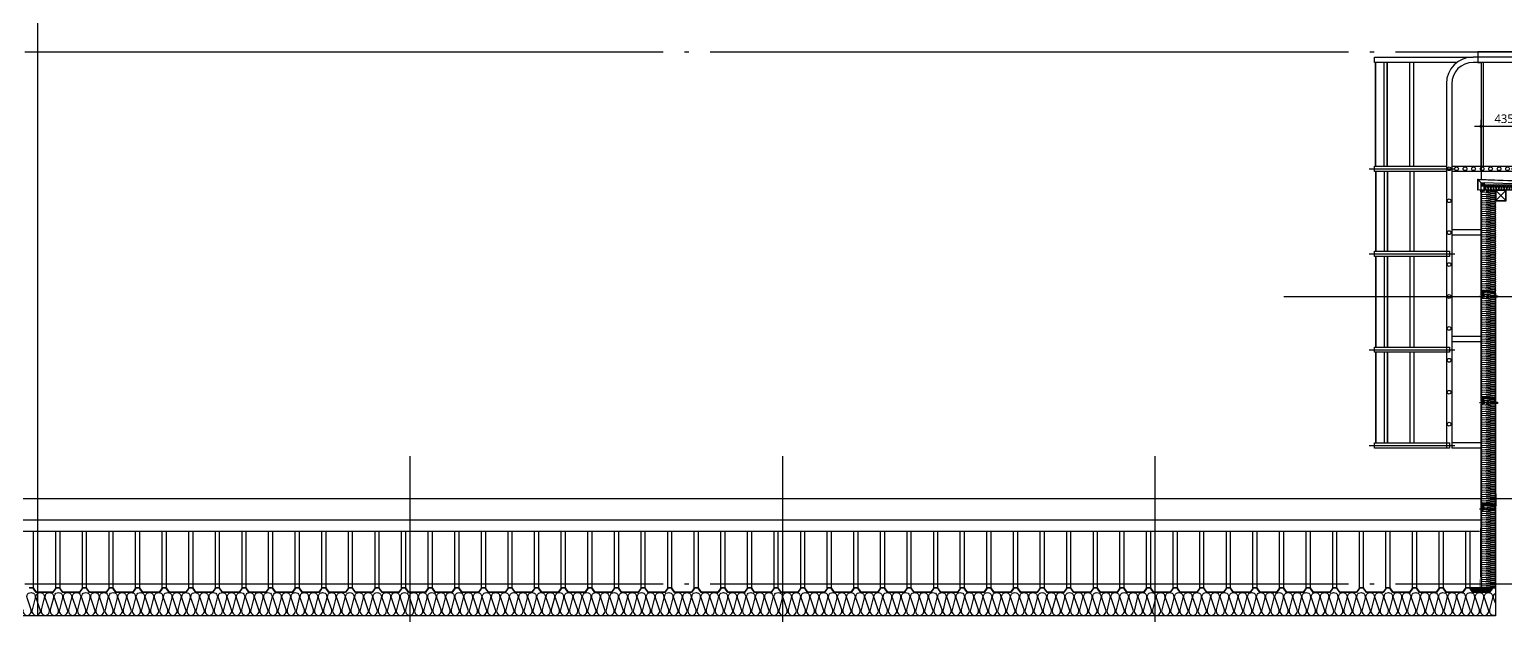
# Model space of a CAD drawing. Header units: millimetres. Extents: x 0 to 672800, y 0 to 118800.
# Drawn here: x 413575 to 427445, y 78996 to 84504 of the extents above; entities that cross this region are included whole.
import ezdxf
from ezdxf.xclip import XClip

# ---------------------------------------------------------------- set-up
doc = ezdxf.new("R2010")
doc.units = ezdxf.units.MM
doc.header["$LTSCALE"] = 200
doc.header["$XCLIPFRAME"] = 0
for name, pattern in [('CEN-GAUN', [32.2, 30, -1, 0.2, -1]), ('HIDDEN', [0.375, 0.25, -0.125]), ('XR-A-SECTION$0$CEN-OC', [10, 9.25, -0.25, 0.25, -0.25])]:
    doc.linetypes.add(name, pattern=pattern)
doc.layers.get('DEFPOINTS').update_dxf_attribs({"color": 137})
for name, color, linetype in [('01외벽패널', 3, 'Continuous'), ('01하지철물', 253, 'Continuous'), ('02-PIR', 7, 'Continuous'), ('161', 161, 'Continuous'), ('7', 7, 'Continuous'), ('8', 8, 'Continuous'), ('8ELE', 8, 'Continuous'), ('BOLT', 8, 'Continuous'), ('CEN', 1, 'CEN-GAUN'), ('CON', 2, 'Continuous'), ('CTR', 1, 'XR-A-SECTION$0$CEN-OC'), ('ELE-4', 4, 'Continuous'), ('ELE-6', 6, 'Continuous'), ('ELE-8', 8, 'Continuous'), ('HAT', 8, 'Continuous'), ('HAT-INS1', 252, 'Continuous'), ('Insul', 252, 'Continuous'), ('LADDER', 7, 'Continuous'), ('LADDER-6', 6, 'Continuous'), ('LADDER-8', 8, 'Continuous'), ('PANEL', 6, 'Continuous'), ('S-253', 252, 'Continuous'), ('SEC-PANEL', 6, 'Continuous'), ('STEEL-E', 6, 'Continuous'), ('STL', 4, 'Continuous'), ('SYP_INSUL', 252, 'Continuous'), ('WALL', 2, 'Continuous')]:
    doc.layers.add(name, color=color, linetype=linetype)
doc.layers.add('check', color=61, linetype='Continuous', plot=False)
doc.layers.add('Defpoint', color=125, linetype='Continuous', plot=False)
doc.styles.add('$0$스타일1', font='malgun.ttf')
doc.dimstyles.new('CJA', dxfattribs={"dimscale": 300, "dimtxt": 2.7, "dimasz": 1, "dimexe": 2, "dimexo": 3, "dimgap": 1, "dimtad": 1, "dimdec": 0, "dimzin": 1, "dimdsep": 46, "dimlunit": 6, "dimtxsty": '$0$스타일1', "dimblk": 'CJDOT', "dimcen": 0.09, "dimdle": 1, "dimclrd": 256, "dimclre": 256, "dimclrt": 3, "dimadec": 0, "dimazin": 0, "dimtfac": 1, "dimtdec": 0, "dimtix": 1, "dimtmove": 2, "dimatfit": 3, "dimldrblk": 'CJDOT', "dimfxl": 1, "dimtolj": 1, "dimtzin": 1, "dimarcsym": 0})

# ---------------------------------------------------------------- blocks, each defined once
blk = doc.blocks.new('하지철물')
at = {"layer": '01하지철물', "color": 1}
for p, q in [((47, 47), (-47, -47)), ((47, -47), (-47, 47))]:
    blk.add_line(p, q, dxfattribs=at)
at = {"layer": '01하지철물'}
for points in [[(-50, -50), (-50, 50), (50, 50), (50, -50)], [(-47, -47), (-47, 47), (47, 47), (47, -47)]]:
    blk.add_lwpolyline(points, close=True, dxfattribs=at)
blk = doc.blocks.new('SCW-1')
at = {"layer": 'BOLT', "color": 8, "linetype": 'HIDDEN', "ltscale": 0.5}
for p, q in [((150, 3), (150, 9)), ((154, 12), (151, 9)), ((151, 9), (151, 3)), ((151, 3), (154, 0)), ((153, 5), (153, 7)), ((153, 7), (155, 7)), ((155, 5), (153, 5)), ((155, 12), (154, 12)), ((154, 0), (155, 0)), ((155, 7), (155, 12)), ((155, 0), (155, 5))]:
    blk.add_line(p, q, dxfattribs=at)
for points in [[(0, 6), (9, 7), (11, 9), (12, 7), (10, 3)], [(10, 3), (5, 3), (0, 6), (5, 9), (11, 9)], [(150, 3), (10, 3)], [(11, 9), (150, 9)]]:
    blk.add_lwpolyline(points, dxfattribs=at)
for centre, start, end in [((151, 9), 199.4712, 340.5288), ((151, 3), 19.4712, 160.5288)]:
    blk.add_arc(centre, 0.6, start, end, dxfattribs=at)
blk = doc.blocks.new('PANEL-135')
at = {"layer": '161'}
for p, q in [((150, 0), (0, 0)), ((150, -1000), (0, -1000))]:
    blk.add_line(p, q, dxfattribs=at)
at = {"layer": 'BOLT', "color": 8, "linetype": 'HIDDEN', "ltscale": 0.5}
for p, q in [((38, 20), (41, 17)), ((38, 19), (41, 16)), ((38, 9), (41, 12)), ((38, 8), (41, 11)), ((38, 6), (41, 3)), ((38, 5), (41, 2)), ((41, 17), (41, 11)), ((41, 3), (41, -3)), ((38, -5), (41, -2)), ((38, -6), (38, -6)), ((39, -6), (41, -3))]:
    blk.add_line(p, q, dxfattribs=at)
at = {"layer": 'HAT-INS1'}
for points in [[(38, 21), (137, 30)], [(137, 30), (40, 39)]]:
    blk.add_lwpolyline(points, dxfattribs=at)
for points in [[(147, 26, -0.625476), (140, 10), (38, 19)], [(38, 1), (140, 10, -1), (140, -10), (38, -1)], [(26, -20), (140, -10, -1), (140, -30), (26, -20), (26, -20, 1), (26, -40, 1)], [(16, -12, 0.338737), (26, -20)], [(26, -40), (140, -30, -1), (140, -50), (26, -40), (26, -40, 1), (26, -60, 1)], [(26, -60), (140, -50, -1), (140, -70), (26, -60), (26, -60, 1), (26, -80, 1)], [(26, -80), (140, -70, -1), (140, -90), (26, -80), (26, -80, 1), (26, -100, 1)], [(26, -100), (140, -90, -1), (140, -110), (26, -100), (26, -100, 1), (26, -120, 1)], [(26, -120), (140, -110, -1), (140, -130), (26, -120), (26, -120, 1), (26, -140, 1)], [(26, -140), (140, -130, -1), (140, -150), (26, -140), (26, -140, 1), (26, -160, 1)], [(26, -160), (140, -150, -1), (140, -170), (26, -160), (26, -160, 1), (26, -180, 1)], [(26, -180), (140, -170, -1), (140, -190), (26, -180), (26, -180, 1), (26, -200, 1)], [(26, -200), (140, -190, -1), (140, -210), (26, -200), (26, -200, 1), (26, -220, 1)], [(26, -220), (140, -210, -1), (140, -230), (26, -220), (26, -220, 1), (26, -240, 1)], [(26, -240), (140, -230, -1), (140, -250), (26, -240), (26, -240, 1), (26, -260, 1)], [(26, -260), (140, -250, -1), (140, -270), (26, -260), (26, -260, 1), (26, -280, 1)], [(26, -280), (140, -270, -1), (140, -290), (26, -280), (26, -280, 1), (26, -300, 1)], [(26, -300), (140, -290, -1), (140, -310), (26, -300), (26, -300, 1), (26, -320, 1)], [(26, -320), (140, -310, -1), (140, -330), (26, -320), (26, -320, 1), (26, -340, 1)], [(26, -340), (140, -330, -1), (140, -350), (26, -340), (26, -340, 1), (26, -360, 1)], [(26, -360), (140, -350, -1), (140, -370), (26, -360), (26, -360, 1), (26, -380, 1)], [(26, -380), (140, -370, -1), (140, -390), (26, -380), (26, -380, 1), (26, -400, 1)], [(26, -400), (140, -390, -1), (140, -410), (26, -400), (26, -400, 1), (26, -420, 1)], [(26, -420), (140, -410, -1), (140, -430), (26, -420), (26, -420, 1), (26, -440, 1)], [(26, -440), (140, -430, -1), (140, -450), (26, -440), (26, -440, 1), (26, -460, 1)], [(26, -460), (140, -450, -1), (140, -470), (26, -460), (26, -460, 1), (26, -480, 1)], [(26, -480), (140, -470, -1), (140, -490), (26, -480), (26, -480, 1), (26, -500, 1)], [(26, -500), (140, -490, -1), (140, -510), (26, -500), (26, -500, 1), (26, -520, 1)], [(26, -520), (140, -510, -1), (140, -530), (26, -520), (26, -520, 1), (26, -540, 1)], [(26, -540), (140, -530, -1), (140, -550), (26, -540), (26, -540, 1), (26, -560, 1)], [(26, -560), (140, -550, -1), (140, -570), (26, -560), (26, -560, 1), (26, -580, 1)], [(26, -580), (140, -570, -1), (140, -590), (26, -580), (26, -580, 1), (26, -600, 1)], [(26, -600), (140, -590, -1), (140, -610), (26, -600), (26, -600, 1), (26, -620, 1)], [(26, -620), (140, -610, -1), (140, -630), (26, -620), (26, -620, 1), (26, -640, 1)], [(26, -640), (140, -630, -1), (140, -650), (26, -640), (26, -640, 1), (26, -660, 1)], [(26, -660), (140, -650, -1), (140, -670), (26, -660), (26, -660, 1), (26, -680, 1)], [(26, -680), (140, -670, -1), (140, -690), (26, -680), (26, -680, 1), (26, -700, 1)], [(26, -700), (140, -690, -1), (140, -710), (26, -700), (26, -700, 1), (26, -720, 1)], [(26, -720), (140, -710, -1), (140, -730), (26, -720), (26, -720, 1), (26, -740, 1)], [(26, -740), (140, -730, -1), (140, -750), (26, -740), (26, -740, 1), (26, -760, 1)], [(26, -760), (140, -750, -1), (140, -770), (26, -760), (26, -760, 1), (26, -780, 1)], [(26, -780), (140, -770, -1), (140, -790), (26, -780), (26, -780, 1), (26, -800, 1)], [(26, -800), (140, -790, -1), (140, -810), (26, -800), (26, -800, 1), (26, -820, 1)], [(26, -820), (140, -810, -1), (140, -830), (26, -820), (26, -820, 1), (26, -840, 1)], [(26, -840), (140, -830, -1), (140, -850), (26, -840), (26, -840, 1), (26, -860, 1)], [(26, -860), (140, -850, -1), (140, -870), (26, -860), (26, -860, 1), (26, -880, 1)], [(26, -880), (140, -870, -1), (140, -890), (26, -880), (26, -880, 1), (26, -900, 1)], [(26, -900), (140, -890, -1), (140, -910), (26, -900), (26, -900, 1), (26, -920, 1)], [(26, -920), (140, -910, -1), (140, -930), (26, -920), (26, -920, 1), (26, -940, 1)], [(129, -949), (26, -940), (26, -940, 0.541794), (17, -954, 0.541794)], [(26, -940), (140, -930, -1), (140, -950), (139, -950)]]:
    blk.add_lwpolyline(points, format="xyb", dxfattribs=at)
at = {"layer": 'Insul', "color": 251}
for p, q in [((18, -965), (18, -974)), ((32, -965), (18, -965)), ((32, -965), (32, -974)), ((32, -974), (18, -974)), ((18, -975), (18, -983)), ((32, -975), (18, -975)), ((29, -986), (22, -986)), ((32, -975), (32, -983))]:
    blk.add_line(p, q, dxfattribs=at)
for points in [[(135, 39), (136, 39, 0.414214), (136, 39), (136, 39), (136, 40, 0.414214), (133, 43), (128, 43), (121, 43, -0.414214), (120, 44), (120, 44, -0.414214), (121, 45), (134, 45), (135, 44, 0.487928), (136, 44), (136, 44, 0.414214), (134, 46), (82, 46), (41, 46, 0.414214), (39, 44), (39, 44, 0.487928), (39, 44), (41, 45), (54, 45, -0.414214), (54, 44), (54, 44, -0.414214), (54, 43), (46, 43), (41, 43, 0.414214), (38, 40), (38, 39), (38, 39, 0.414214), (38, 39), (39, 39, 0.414214), (40, 39), (40, 39, -0.414214), (41, 41), (46, 41), (55, 41, 0.414214), (56, 43), (56, 44, -0.414214), (57, 45), (82, 45), (118, 45, -0.414214), (118, 44), (118, 43, 0.414214), (120, 41), (128, 41), (133, 41, -0.414214), (135, 39), (135, 39, 0.414214)], [(135, 39), (136, 39, 0.414214), (136, 39), (136, 39), (136, 40, 0.414214), (133, 43), (128, 43), (121, 43, -0.414214), (120, 44), (120, 44, -0.414214), (121, 45), (134, 45), (135, 44, 0.487928), (136, 44), (136, 44, 0.414214), (134, 46), (82, 46), (41, 46, 0.414214), (39, 44), (39, 44, 0.487928), (39, 44), (41, 45), (54, 45, -0.414214), (54, 44), (54, 44, -0.414214), (54, 43), (46, 43), (41, 43, 0.414214), (38, 40), (38, 39), (38, 39, 0.414214), (38, 39), (39, 39, 0.414214), (40, 39), (40, 39, -0.414214), (41, 41), (46, 41), (55, 41, 0.414214), (56, 43), (56, 44, -0.414214), (57, 45), (82, 45), (118, 45, -0.414214), (118, 44), (118, 43, 0.414214), (120, 41), (128, 41), (133, 41, -0.414214), (135, 39), (135, 39, 0.414214)], [(149, -969, -0.414214), (146, -971), (143, -971, -0.414214), (140, -969), (140, -954, 0.414214), (139, -953), (137, -953), (137, -952), (39, -952), (39, -953), (35, -953, 0.414214), (34, -954), (34, -983, -0.414191), (29, -988), (22, -988, -0.414236), (17, -983), (17, -950), (37, -950), (37, -949), (139, -949), (139, -950), (149, -950)], [(149, -969, -0.414214), (146, -971), (143, -971, -0.414214), (140, -969), (140, -954, 0.414214), (139, -953), (137, -953), (137, -952), (39, -952), (39, -953), (35, -953, 0.414214), (34, -954), (34, -983, -0.414191), (29, -988), (22, -988, -0.414236), (17, -983), (17, -950), (37, -950), (37, -949), (139, -949), (139, -950), (149, -950)], [(142, -951), (147, -951), (147, -969, -0.414214), (146, -970), (143, -970, -0.414214), (142, -969)]]:
    blk.add_lwpolyline(points, format="xyb", close=True, dxfattribs=at)
blk.add_lwpolyline([(32, -953), (32, -964), (18, -964), (18, -953)], close=True, dxfattribs=at)
for centre, start, end in [((22, -983), 180, 270.0043), ((29, -983), 270.0043, 0)]:
    blk.add_arc(centre, 3.35, start, end, dxfattribs=at)
at = {"layer": 'PANEL', "ltscale": 3}
for points in [[(44, 43), (44, 44), (39, 44, 0.414214), (37, 42), (37, -4, -0.39552), (33, -8), (20, -9, 0.39896), (15, -14), (15, -445), (15, -984, 0.414242), (20, -989), (32, -989, 0.414191), (35, -985), (35, -953), (42, -953), (42, -952), (34, -952), (34, -985, -0.414191), (32, -988), (20, -988, -0.414242), (16, -984), (16, -445), (16, -14, -0.399273), (20, -10), (33, -9, 0.39552), (38, -4), (38, 42, -0.414214), (39, 43), (44, 43)], [(130, 44), (130, 44), (130, 44), (136, 44, -0.414214), (137, 42), (137, 28, 0.414214), (139, 26), (148, 26, -0.414214), (150, 25), (150, -392), (150, -970, -0.414214), (148, -971), (141, -971, -0.414214), (140, -970), (140, -953), (137, -953), (137, -953), (139, -953), (139, -970, 0.414214), (141, -972), (148, -972, 0.414214), (150, -970), (150, -392), (150, 25, 0.414214), (148, 27), (139, 27, -0.414214), (138, 28), (138, 42, 0.414214), (136, 44), (130, 44)]]:
    blk.add_lwpolyline(points, format="xyb", dxfattribs=at)
at = {"layer": 'SYP_INSUL'}
for points in [[(38, 41), (39, 41)], [(38, 39), (38, 39)], [(56, 43), (70, 45)]]:
    blk.add_lwpolyline(points, dxfattribs=at)
at = {"layer": 'WALL', "color": 3}
blk.add_line((44, 43), (44, 43), dxfattribs=at)
at = {"xscale": -1}
blk.add_blockref('SCW-1', (176, -6), dxfattribs=at)
blk = doc.blocks.new('PANEL-ES')
at = {"layer": '8'}
for p, q in [((35789.6, 0), (35789.6, 529)), ((36000, 0), (36000, 529)), ((36039.6, 0), (36039.6, 529)), ((36250, 0), (36250, 529)), ((36289.6, 0), (36289.6, 529)), ((36500, 0), (36500, 529)), ((36539.6, 0), (36539.6, 529)), ((36750, 0), (36750, 529)), ((36789.6, 0), (36789.6, 529)), ((37000, 0), (37000, 529)), ((37039.6, 0), (37039.6, 529)), ((37250, 0), (37250, 529)), ((37289.6, 0), (37289.6, 529)), ((37500, 0), (37500, 529)), ((37539.6, 0), (37539.6, 529)), ((37750, 0), (37750, 529)), ((37789.6, 0), (37789.6, 529)), ((38000, 0), (38000, 529)), ((38039.6, 0), (38039.6, 529)), ((38250, 0), (38250, 529)), ((38289.6, 0), (38289.6, 529)), ((38500, 0), (38500, 529)), ((38539.6, 0), (38539.6, 529)), ((38750, 0), (38750, 529)), ((38789.6, 0), (38789.6, 529)), ((39000, 0), (39000, 529)), ((39039.6, 0), (39039.6, 529)), ((39250, 0), (39250, 529)), ((39289.6, 0), (39289.6, 529)), ((39500, 0), (39500, 529)), ((39539.6, 0), (39539.6, 529)), ((39750, 0), (39750, 529)), ((39789.6, 0), (39789.6, 529)), ((40000, 0), (40000, 529)), ((40039.6, 0), (40039.6, 529)), ((40250, 0), (40250, 529)), ((40289.6, 0), (40289.6, 529)), ((40500, 0), (40500, 529)), ((40539.6, 0), (40539.6, 529)), ((40750, 0), (40750, 529)), ((40789.6, 0), (40789.6, 529)), ((41000, 0), (41000, 529)), ((41039.6, 0), (41039.6, 529)), ((41250, 0), (41250, 529)), ((41289.6, 0), (41289.6, 529)), ((41500, 0), (41500, 529)), ((41539.6, 0), (41539.6, 529)), ((41750, 0), (41750, 529)), ((41789.6, 0), (41789.6, 529)), ((42000, 0), (42000, 529)), ((42039.6, 0), (42039.6, 529)), ((42250, 0), (42250, 529)), ((42289.6, 0), (42289.6, 529)), ((42500, 0), (42500, 529)), ((42539.6, 0), (42539.6, 529)), ((42750, 0), (42750, 529)), ((42789.6, 0), (42789.6, 529)), ((43000, 0), (43000, 529)), ((43039.6, 0), (43039.6, 529)), ((43250, 0), (43250, 529)), ((43289.6, 0), (43289.6, 529)), ((43500, 0), (43500, 529)), ((43539.6, 0), (43539.6, 529)), ((43750, 0), (43750, 529)), ((43789.6, 0), (43789.6, 529)), ((44000, 0), (44000, 529)), ((44039.6, 0), (44039.6, 529)), ((44250, 0), (44250, 529)), ((44289.6, 0), (44289.6, 529)), ((44500, 0), (44500, 529)), ((44539.6, 0), (44539.6, 529)), ((44750, 0), (44750, 529)), ((44789.6, 0), (44789.6, 529)), ((45000, 0), (45000, 529)), ((45039.6, 0), (45039.6, 529)), ((45250, 0), (45250, 529)), ((45289.6, 0), (45289.6, 529)), ((45500, 0), (45500, 529)), ((45539.6, 0), (45539.6, 529)), ((45750, 0), (45750, 529)), ((45789.6, 0), (45789.6, 529)), ((46000, 0), (46000, 529)), ((46039.6, 0), (46039.6, 529)), ((46250, 0), (46250, 529)), ((46289.6, 0), (46289.6, 529)), ((46500, 0), (46500, 529)), ((46539.6, 0), (46539.6, 529)), ((46750, 0), (46750, 529)), ((46789.6, 0), (46789.6, 529)), ((47000, 0), (47000, 529)), ((47039.6, 0), (47039.6, 529)), ((47250, 0), (47250, 529)), ((47289.6, 0), (47289.6, 529)), ((47500, 0), (47500, 529)), ((47539.6, 0), (47539.6, 529)), ((47750, 0), (47750, 529)), ((47789.6, 0), (47789.6, 529)), ((48000, 0), (48000, 529)), ((48039.6, 0), (48039.6, 529)), ((48250, 0), (48250, 529)), ((48289.6, 0), (48289.6, 529)), ((48500, 0), (48500, 529)), ((48539.6, 0), (48539.6, 529)), ((48750, 0), (48750, 529)), ((48789.6, 0), (48789.6, 529)), ((49000, 0), (49000, 529)), ((49039.6, 0), (49039.6, 529)), ((49250, 0), (49250, 529)), ((49289.6, 0), (49289.6, 529))]:
    blk.add_line(p, q, dxfattribs=at)
blk = doc.blocks.new('sefa ws')
at = {"layer": 'Insul'}
for points in [[(57377, 45001, 1.337394), (57453, 45001), (57414, 45114, -1.337394), (57490, 45114), (57462, 45001, 1.337394), (57538, 45001), (57500, 45114, -1.337394), (57576, 45114), (57548, 45001, 1.337394), (57624, 45001), (57586, 45114, -1.337394), (57662, 45114), (57633, 45001, 1.337394), (57709, 45001), (57671, 45114, -1.337394), (57747, 45114), (57719, 45001, 1.337394), (57795, 45001), (57757, 45114, -1.337394), (57833, 45114), (57805, 45001, 1.337394), (57881, 45001), (57842, 45114, -1.337394), (57918, 45114), (57890, 45001, 1.337394), (57966, 45001), (57928, 45114, -1.337394), (58004, 45114), (57976, 45001, 1.337394), (58052, 45001), (58014, 45114, -1.337394), (58090, 45114), (58061, 45001, 1.337394), (58137, 45001), (58099, 45114, -1.337394), (58175, 45114), (58147, 45001, 1.337394), (58223, 45001), (58185, 45114, -1.337394), (58261, 45114), (58233, 45001, 1.337394), (58309, 45001), (58270, 45114, -1.337394), (58346, 45114), (58318, 45001, 1.337394), (58394, 45001), (58356, 45114, -1.337394), (58432, 45114), (58404, 45001, 1.337394), (58480, 45001), (58442, 45114, -1.337394), (58518, 45114), (58489, 45001, 1.337394), (58565, 45001), (58527, 45114, -1.337394), (58603, 45114), (58575, 45001, 1.337394), (58651, 45001), (58613, 45114, -1.337394), (58689, 45114), (58661, 45001, 1.337394), (58737, 45001), (58698, 45114, -1.337394), (58774, 45114), (58746, 45001, 1.337394), (58822, 45001), (58784, 45114, -1.337394), (58860, 45114), (58832, 45001, 1.337394), (58908, 45001), (58870, 45114, -1.337394), (58946, 45114), (58917, 45001, 1.337394), (58993, 45001), (58955, 45114, -1.337394), (59031, 45114), (59003, 45001, 1.337394), (59079, 45001), (59041, 45114, -1.337394), (59117, 45114), (59089, 45001, 1.337394), (59165, 45001), (59126, 45114, -1.337394), (59202, 45114), (59174, 45001, 1.337394), (59250, 45001), (59212, 45114, -1.337394), (59288, 45114), (59260, 45001, 1.337394), (59336, 45001), (59298, 45114, -1.337394), (59374, 45114), (59345, 45001, 1.337394), (59421, 45001), (59383, 45114, -1.337394), (59459, 45114), (59431, 45001, 1.337394), (59507, 45001), (59469, 45114, -1.337394), (59545, 45114), (59517, 45001, 1.337394), (59593, 45001), (59554, 45114, -1.337394), (59630, 45114), (59602, 45001, 1.337394), (59678, 45001), (59640, 45114, -1.337394), (59716, 45114), (59688, 45001, 1.337394), (59764, 45001), (59726, 45114, -1.337394), (59802, 45114), (59773, 45001, 1.337394), (59849, 45001), (59811, 45114, -1.337394), (59887, 45114), (59859, 45001, 1.337394), (59935, 45001), (59897, 45114, -1.337394), (59973, 45114), (59945, 45001, 1.337394), (60021, 45001), (59982, 45114, -1.337394), (60058, 45114), (60030, 45001, 1.337394), (60106, 45001), (60068, 45114, -1.337394), (60144, 45114), (60116, 45001, 1.337394), (60192, 45001), (60154, 45114, -1.337394), (60230, 45114), (60201, 45001, 1.337394), (60277, 45001), (60239, 45114, -1.337394), (60315, 45114), (60287, 45001, 1.337394), (60363, 45001), (60325, 45114, -1.337394), (60401, 45114), (60373, 45001, 1.337394), (60449, 45001), (60410, 45114, -1.337394), (60486, 45114), (60458, 45001, 1.337394), (60534, 45001), (60496, 45114, -1.337394), (60572, 45114), (60544, 45001, 1.337394), (60620, 45001), (60582, 45114, -1.337394), (60658, 45114), (60629, 45001, 1.337394), (60705, 45001), (60667, 45114, -1.337394), (60743, 45114), (60715, 45001, 1.337394), (60791, 45001), (60753, 45114, -1.337394), (60829, 45114), (60801, 45001, 1.337394), (60877, 45001), (60838, 45114, -1.337394), (60914, 45114), (60886, 45001, 1.337394), (60962, 45001), (60924, 45114, -1.337394), (61000, 45114), (60972, 45001, 1.337394), (61048, 45001), (61010, 45114, -1.337394), (61086, 45114), (61057, 45001, 1.337394), (61133, 45001), (61095, 45114, -1.337394), (61171, 45114), (61143, 45001, 1.337394), (61219, 45001), (61181, 45114, -1.337394), (61257, 45114), (61229, 45001, 1.337394), (61305, 45001), (61266, 45114, -1.337394), (61342, 45114), (61314, 45001, 1.337394), (61390, 45001), (61352, 45114, -1.337394), (61428, 45114), (61400, 45001, 1.337394), (61476, 45001), (61438, 45114, -1.337394), (61514, 45114), (61485, 45001, 1.337394), (61561, 45001), (61523, 45114, -1.337394), (61599, 45114), (61571, 45001, 1.337394), (61647, 45001), (61609, 45114, -1.337394), (61685, 45114), (61657, 45001, 1.337394), (61733, 45001), (61694, 45114, -1.337394), (61770, 45114), (61742, 45001, 1.337394), (61818, 45001), (61780, 45114, -1.337394), (61856, 45114), (61828, 45001, 1.337394), (61904, 45001), (61866, 45114, -1.337394), (61942, 45114), (61913, 45001, 1.337394), (61989, 45001), (61951, 45114, -1.337394), (62027, 45114), (61999, 45001, 1.337394), (62075, 45001), (62037, 45114, -1.337394), (62113, 45114), (62085, 45001, 1.337394), (62161, 45001), (62122, 45114, -1.337394), (62198, 45114), (62170, 45001, 1.337394), (62246, 45001), (62208, 45114, -1.337394), (62284, 45114), (62256, 45001, 1.337394), (62332, 45001), (62294, 45114, -1.337394), (62370, 45114), (62341, 45001, 1.337394), (62417, 45001), (62379, 45114, -1.337394), (62455, 45114), (62427, 45001, 1.337394), (62503, 45001), (62465, 45114, -1.337394), (62541, 45114), (62513, 45001, 1.337394), (62589, 45001), (62550, 45114, -1.337394), (62626, 45114), (62598, 45001, 1.337394), (62674, 45001), (62636, 45114, -1.337394), (62712, 45114), (62684, 45001, 1.337394), (62760, 45001), (62722, 45114, -1.337394), (62798, 45114), (62769, 45001, 1.337394), (62845, 45001), (62807, 45114, -1.337394), (62883, 45114), (62855, 45001, 1.337394), (62931, 45001), (62893, 45114, -1.337394), (62969, 45114), (62941, 45001, 1.337394), (63017, 45001), (62978, 45114, -1.337394), (63054, 45114), (63026, 45001, 1.337394), (63102, 45001), (63064, 45114, -1.337394), (63140, 45114), (63112, 45001, 1.337394), (63188, 45001), (63150, 45114, -1.337394), (63226, 45114), (63197, 45001, 1.337394), (63273, 45001), (63235, 45114, -1.337394), (63311, 45114), (63283, 45001, 1.337394), (63359, 45001), (63321, 45114, -1.337394), (63397, 45114), (63369, 45001, 1.337394), (63445, 45001), (63406, 45114, -1.337394), (63482, 45114), (63454, 45001, 1.337394), (63530, 45001), (63492, 45114, -1.337394), (63568, 45114), (63540, 45001, 1.337394), (63616, 45001), (63578, 45114, -1.337394), (63654, 45114), (63625, 45001, 1.337394), (63701, 45001), (63663, 45114, -1.337394), (63739, 45114), (63711, 45001, 1.337394), (63787, 45001), (63749, 45114, -1.337394), (63825, 45114), (63797, 45001, 1.337394), (63873, 45001), (63834, 45114, -1.337394), (63910, 45114), (63882, 45001, 1.337394), (63958, 45001), (63920, 45114, -1.337394), (63996, 45114), (63968, 45001, 1.337394), (64044, 45001), (64006, 45114, -1.337394), (64082, 45114), (64053, 45001, 1.337394), (64129, 45001), (64091, 45114, -1.337394), (64167, 45114), (64139, 45001, 1.337394), (64215, 45001), (64177, 45114, -1.337394), (64253, 45114), (64225, 45001, 1.337394), (64301, 45001), (64262, 45114, -1.337394), (64338, 45114), (64310, 45001, 1.337394), (64386, 45001), (64348, 45114, -1.337394), (64424, 45114), (64396, 45001, 1.337394), (64472, 45001), (64434, 45114, -1.337394), (64510, 45114), (64481, 45001, 1.337394), (64557, 45001), (64519, 45114, -1.337394), (64595, 45114), (64567, 45001, 1.337394), (64643, 45001), (64605, 45114, -1.337394), (64681, 45114), (64653, 45001, 1.337394), (64729, 45001), (64690, 45114, -1.337394), (64766, 45114), (64738, 45001, 1.337394), (64814, 45001), (64776, 45114, -1.337394), (64852, 45114), (64824, 45001, 1.337394), (64900, 45001), (64862, 45114, -1.337394), (64938, 45114), (64909, 45001, 1.337394), (64985, 45001), (64947, 45114, -1.337394), (65023, 45114), (64995, 45001, 1.337394), (65071, 45001), (65033, 45114, -1.337394), (65109, 45114), (65081, 45001, 1.337394), (65157, 45001), (65118, 45114, -1.337394), (65194, 45114), (65166, 45001, 1.337394), (65242, 45001), (65204, 45114, -1.337394), (65280, 45114), (65252, 45001, 1.337394), (65328, 45001), (65290, 45114, -1.337394), (65366, 45114), (65337, 45001, 1.337394), (65413, 45001), (65375, 45114, -1.337394), (65451, 45114), (65423, 45001, 1.337394), (65499, 45001), (65461, 45114, -1.337394), (65537, 45114), (65509, 45001, 1.337394), (65585, 45001), (65546, 45114, -1.337394), (65622, 45114), (65594, 45001, 1.337394), (65670, 45001), (65632, 45114, -1.337394), (65708, 45114), (65680, 45001, 1.337394), (65756, 45001), (65718, 45114, -1.337394), (65794, 45114), (65765, 45001, 1.337394), (65841, 45001), (65803, 45114, -1.337394), (65879, 45114), (65851, 45001, 1.337394), (65927, 45001), (65889, 45114, -1.337394), (65965, 45114), (65937, 45001, 1.337394), (66013, 45001), (65974, 45114, -1.337394), (66050, 45114), (66022, 45001, 1.337394), (66098, 45001), (66060, 45114, -1.337394), (66136, 45114), (66108, 45001, 1.337394), (66184, 45001), (66146, 45114, -1.337394), (66222, 45114), (66193, 45001, 1.337394), (66269, 45001), (66231, 45114, -1.337394), (66307, 45114), (66279, 45001, 1.337394), (66355, 45001), (66317, 45114, -1.337394), (66393, 45114), (66365, 45001, 1.337394), (66441, 45001), (66402, 45114, -1.337394), (66478, 45114), (66450, 45001, 1.337394), (66526, 45001), (66488, 45114, -1.337394), (66564, 45114), (66536, 45001, 1.337394), (66612, 45001), (66574, 45114, -1.337394), (66650, 45114), (66621, 45001, 1.337394), (66697, 45001), (66659, 45114, -1.337394), (66735, 45114), (66707, 45001, 1.337394), (66783, 45001), (66745, 45114, -1.337394), (66821, 45114), (66793, 45001, 1.337394), (66869, 45001), (66830, 45114, -1.337394), (66906, 45114), (66878, 45001, 1.337394), (66954, 45001), (66916, 45114, -1.337394), (66992, 45114), (66964, 45001, 1.337394), (67040, 45001), (67002, 45114, -1.337394), (67078, 45114), (67049, 45001, 1.337394), (67125, 45001), (67087, 45114, -1.337394), (67163, 45114), (67135, 45001, 1.337394), (67211, 45001), (67173, 45114, -1.337394), (67249, 45114), (67221, 45001, 1.337394), (67297, 45001), (67258, 45114, -1.337394), (67334, 45114), (67306, 45001, 1.337394), (67382, 45001), (67344, 45114, -1.337394), (67420, 45114), (67392, 45001, 1.337394), (67468, 45001), (67430, 45114, -1.337394), (67506, 45114), (67477, 45001, 1.337394), (67553, 45001), (67515, 45114, -1.337394), (67591, 45114), (67563, 45001, 1.337394), (67639, 45001), (67601, 45114, -1.337394), (67677, 45114), (67649, 45001, 1.337394), (67725, 45001), (67686, 45114, -1.337394), (67762, 45114), (67734, 45001, 1.337394), (67810, 45001), (67772, 45114, -1.337394), (67848, 45114), (67820, 45001, 1.337394), (67896, 45001), (67858, 45114, -1.337394), (67934, 45114), (67905, 45001, 1.337394), (67981, 45001), (67943, 45114, -1.337394), (68019, 45114), (67991, 45001, 1.337394), (68067, 45001), (68029, 45114, -1.337394), (68105, 45114), (68077, 45001, 1.337394), (68153, 45001), (68114, 45114, -1.337394), (68190, 45114), (68162, 45001, 1.337394), (68238, 45001), (68200, 45114, -1.337394), (68276, 45114), (68248, 45001, 1.337394), (68324, 45001), (68286, 45114, -1.337394), (68362, 45114), (68333, 45001, 1.337394), (68409, 45001), (68371, 45114, -1.337394), (68447, 45114), (68419, 45001, 1.337394), (68495, 45001), (68457, 45114, -1.337394), (68533, 45114), (68505, 45001, 1.337394), (68581, 45001), (68542, 45114, -1.337394), (68618, 45114), (68590, 45001, 1.337394), (68666, 45001), (68628, 45114, -1.337394), (68704, 45114), (68676, 45001, 1.337394), (68752, 45001), (68714, 45114, -1.337394), (68790, 45114), (68761, 45001, 1.337394), (68837, 45001), (68799, 45114, -1.337394), (68875, 45114), (68847, 45001, 1.337394), (68923, 45001), (68885, 45114, -1.337394), (68961, 45114), (68933, 45001, 1.337394), (69009, 45001), (68970, 45114, -1.337394), (69046, 45114), (69018, 45001, 1.337394), (69094, 45001), (69056, 45114, -1.337394), (69132, 45114), (69104, 45001, 1.337394), (69180, 45001), (69142, 45114, -1.337394), (69218, 45114), (69189, 45001, 1.337394), (69265, 45001), (69227, 45114, -1.337394), (69303, 45114), (69275, 45001, 1.337394), (69351, 45001), (69313, 45114, -1.337394), (69389, 45114), (69361, 45001, 1.337394), (69437, 45001), (69398, 45114, -1.337394), (69474, 45114), (69446, 45001, 1.337394), (69522, 45001), (69484, 45114, -1.337394), (69560, 45114), (69532, 45001, 1.337394), (69608, 45001), (69570, 45114, -1.337394), (69646, 45114), (69617, 45001, 1.337394), (69693, 45001), (69655, 45114, -1.337394), (69731, 45114), (69703, 45001, 1.337394), (69779, 45001), (69741, 45114, -1.337394), (69817, 45114), (69789, 45001, 1.337394), (69865, 45001), (69826, 45114, -1.337394), (69902, 45114), (69874, 45001, 1.337394), (69950, 45001), (69912, 45114, -1.337394), (69988, 45114), (69960, 45001, 1.337394), (70036, 45001), (69998, 45114, -1.337394), (70074, 45114), (70045, 45001, 1.337394), (70121, 45001), (70083, 45114, -1.337394), (70159, 45114), (70131, 45001, 1.337394), (70207, 45001), (70169, 45114, -1.337394), (70245, 45114), (70217, 45001, 1.337394), (70293, 45001), (70254, 45114, -1.337394), (70330, 45114), (70302, 45001, 1.337394), (70378, 45001), (70340, 45114, -1.337394), (70416, 45114), (70388, 45001, 1.337394), (70464, 45001), (70426, 45114, -1.337394), (70502, 45114), (70473, 45001, 1.337394), (70549, 45001), (70511, 45114, -1.337394), (70587, 45114), (70559, 45001, 1.337394), (70635, 45001), (70597, 45114, -1.337394), (70673, 45114), (70645, 45001, 1.337394), (70721, 45001), (70682, 45114, -1.337394), (70758, 45114), (70730, 45001, 1.337394), (70806, 45001), (70768, 45114, -1.337394), (70844, 45114), (70816, 45001, 1.337394), (70892, 45001), (70854, 45114, -1.337394), (70930, 45114), (70901, 45001, 1.337394), (70977, 45001), (70939, 45114, -1.337394), (71015, 45114), (70987, 45001, 1.337394), (71063, 45001), (71025, 45114, -1.337394), (71101, 45114), (71073, 45001, 1.337394), (71149, 45001), (71110, 45114, -1.337394), (71186, 45114), (71158, 45001, 0.6426), (71213, 44954, 0.6426)], [(71213, 45065), (71196, 45114, -0.333174), (71213, 45158, -0.333174)]]:
    blk.add_lwpolyline(points, format="xyb", dxfattribs=at)
at = {"layer": 'SEC-PANEL'}
blk.add_line((21562, 44950), (71213, 44950), dxfattribs=at)
for points in [[(71213, 45208), (71185, 45208), (71157, 45167), (71002, 45167), (70974, 45208), (70935, 45208), (70907, 45167), (70752, 45167), (70724, 45208), (70685, 45208), (70657, 45167), (70502, 45167), (70474, 45208), (70435, 45208), (70407, 45167), (70252, 45167), (70224, 45208), (70185, 45208), (70157, 45167), (70002, 45167), (69974, 45208), (69935, 45208), (69907, 45167), (69752, 45167), (69724, 45208), (69685, 45208), (69657, 45167), (69502, 45167), (69474, 45208), (69435, 45208), (69407, 45167), (69252, 45167), (69224, 45208), (69185, 45208), (69157, 45167), (69002, 45167), (68974, 45208), (68935, 45208), (68907, 45167), (68752, 45167), (68724, 45208), (68685, 45208), (68657, 45167), (68502, 45167), (68474, 45208), (68435, 45208), (68407, 45167), (68252, 45167), (68224, 45208), (68185, 45208), (68157, 45167), (68002, 45167), (67974, 45208), (67935, 45208), (67907, 45167), (67752, 45167), (67724, 45208), (67685, 45208), (67657, 45167), (67502, 45167), (67474, 45208), (67435, 45208), (67407, 45167), (67252, 45167), (67224, 45208), (67185, 45208), (67157, 45167), (67002, 45167), (66974, 45208), (66935, 45208), (66907, 45167), (66752, 45167), (66724, 45208), (66685, 45208), (66657, 45167), (66502, 45167), (66474, 45208), (66435, 45208), (66407, 45167), (66252, 45167), (66224, 45208), (66185, 45208), (66157, 45167), (66002, 45167), (65974, 45208), (65935, 45208), (65907, 45167), (65752, 45167), (65724, 45208), (65685, 45208), (65657, 45167), (65502, 45167), (65474, 45208), (65435, 45208), (65407, 45167), (65252, 45167), (65224, 45208), (65185, 45208), (65157, 45167), (65002, 45167), (64974, 45208), (64935, 45208), (64907, 45167), (64752, 45167), (64724, 45208), (64685, 45208), (64657, 45167), (64502, 45167), (64474, 45208), (64435, 45208), (64407, 45167), (64252, 45167), (64224, 45208), (64185, 45208), (64157, 45167), (64002, 45167), (63974, 45208), (63935, 45208), (63907, 45167), (63752, 45167), (63724, 45208), (63685, 45208), (63657, 45167), (63502, 45167), (63474, 45208), (63435, 45208), (63407, 45167), (63252, 45167), (63224, 45208), (63185, 45208), (63157, 45167), (63002, 45167), (62974, 45208), (62935, 45208), (62907, 45167), (62752, 45167), (62724, 45208), (62685, 45208), (62657, 45167), (62502, 45167), (62474, 45208), (62435, 45208), (62407, 45167), (62252, 45167), (62224, 45208), (62185, 45208), (62157, 45167), (62002, 45167), (61974, 45208), (61935, 45208), (61907, 45167), (61752, 45167), (61724, 45208), (61685, 45208), (61657, 45167), (61502, 45167), (61474, 45208), (61435, 45208), (61407, 45167), (61252, 45167), (61224, 45208), (61185, 45208), (61157, 45167), (61002, 45167), (60974, 45208), (60935, 45208), (60907, 45167), (60752, 45167), (60724, 45208), (60685, 45208), (60657, 45167), (60502, 45167), (60474, 45208), (60435, 45208), (60407, 45167), (60252, 45167), (60224, 45208), (60185, 45208), (60157, 45167), (60002, 45167), (59974, 45208), (59935, 45208), (59907, 45167), (59752, 45167), (59724, 45208), (59685, 45208), (59657, 45167), (59502, 45167), (59474, 45208), (59435, 45208), (59407, 45167), (59252, 45167), (59224, 45208), (59185, 45208), (59157, 45167), (59002, 45167), (58974, 45208), (58935, 45208), (58907, 45167), (58752, 45167), (58724, 45208), (58685, 45208), (58657, 45167), (58502, 45167), (58474, 45208), (58435, 45208), (58407, 45167), (58252, 45167), (58224, 45208), (58185, 45208), (58157, 45167), (58002, 45167), (57974, 45208), (57935, 45208), (57907, 45167), (57752, 45167), (57724, 45208), (57685, 45208), (57657, 45167), (57502, 45167), (57474, 45208), (57435, 45208)], [(71213, 45205), (71186, 45205), (71158, 45164), (71000, 45164), (70972, 45205), (70936, 45205), (70908, 45164), (70750, 45164), (70722, 45205), (70686, 45205), (70658, 45164), (70500, 45164), (70472, 45205), (70436, 45205), (70408, 45164), (70250, 45164), (70222, 45205), (70186, 45205), (70158, 45164), (70000, 45164), (69972, 45205), (69936, 45205), (69908, 45164), (69750, 45164), (69722, 45205), (69686, 45205), (69658, 45164), (69500, 45164), (69472, 45205), (69436, 45205), (69408, 45164), (69250, 45164), (69222, 45205), (69186, 45205), (69158, 45164), (69000, 45164), (68972, 45205), (68936, 45205), (68908, 45164), (68750, 45164), (68722, 45205), (68686, 45205), (68658, 45164), (68500, 45164), (68472, 45205), (68436, 45205), (68408, 45164), (68250, 45164), (68222, 45205), (68186, 45205), (68158, 45164), (68000, 45164), (67972, 45205), (67936, 45205), (67908, 45164), (67750, 45164), (67722, 45205), (67686, 45205), (67658, 45164), (67500, 45164), (67472, 45205), (67436, 45205), (67408, 45164), (67250, 45164), (67222, 45205), (67186, 45205), (67158, 45164), (67000, 45164), (66972, 45205), (66936, 45205), (66908, 45164), (66750, 45164), (66722, 45205), (66686, 45205), (66658, 45164), (66500, 45164), (66472, 45205), (66436, 45205), (66408, 45164), (66250, 45164), (66222, 45205), (66186, 45205), (66158, 45164), (66000, 45164), (65972, 45205), (65936, 45205), (65908, 45164), (65750, 45164), (65722, 45205), (65686, 45205), (65658, 45164), (65500, 45164), (65472, 45205), (65436, 45205), (65408, 45164), (65250, 45164), (65222, 45205), (65186, 45205), (65158, 45164), (65000, 45164), (64972, 45205), (64936, 45205), (64908, 45164), (64750, 45164), (64722, 45205), (64686, 45205), (64658, 45164), (64500, 45164), (64472, 45205), (64436, 45205), (64408, 45164), (64250, 45164), (64222, 45205), (64186, 45205), (64158, 45164), (64000, 45164), (63972, 45205), (63936, 45205), (63908, 45164), (63750, 45164), (63722, 45205), (63686, 45205), (63658, 45164), (63500, 45164), (63472, 45205), (63436, 45205), (63408, 45164), (63250, 45164), (63222, 45205), (63186, 45205), (63158, 45164), (63000, 45164), (62972, 45205), (62936, 45205), (62908, 45164), (62750, 45164), (62722, 45205), (62686, 45205), (62658, 45164), (62500, 45164), (62472, 45205), (62436, 45205), (62408, 45164), (62250, 45164), (62222, 45205), (62186, 45205), (62158, 45164), (62000, 45164), (61972, 45205), (61936, 45205), (61908, 45164), (61750, 45164), (61722, 45205), (61686, 45205), (61658, 45164), (61500, 45164), (61472, 45205), (61436, 45205), (61408, 45164), (61250, 45164), (61222, 45205), (61186, 45205), (61158, 45164), (61000, 45164), (60972, 45205), (60936, 45205), (60908, 45164), (60750, 45164), (60722, 45205), (60686, 45205), (60658, 45164), (60500, 45164), (60472, 45205), (60436, 45205), (60408, 45164), (60250, 45164), (60222, 45205), (60186, 45205), (60158, 45164), (60000, 45164), (59972, 45205), (59936, 45205), (59908, 45164), (59750, 45164), (59722, 45205), (59686, 45205), (59658, 45164), (59500, 45164), (59472, 45205), (59436, 45205), (59408, 45164), (59250, 45164), (59222, 45205), (59186, 45205), (59158, 45164), (59000, 45164), (58972, 45205), (58936, 45205), (58908, 45164), (58750, 45164), (58722, 45205), (58686, 45205), (58658, 45164), (58500, 45164), (58472, 45205), (58436, 45205), (58408, 45164), (58250, 45164), (58222, 45205), (58186, 45205), (58158, 45164), (58000, 45164), (57972, 45205), (57936, 45205), (57908, 45164), (57750, 45164), (57722, 45205), (57686, 45205), (57658, 45164), (57500, 45164), (57472, 45205), (57436, 45205)], [(71213, 45208), (71213, 44947)]]:
    blk.add_lwpolyline(points, dxfattribs=at)
blk = doc.blocks.new('106-LADDER-L.R')
at = {"layer": 'ELE-8'}
for p, q in [((-1050, 6600), (-247, 6600)), ((-1050, 5800), (-247, 5800)), ((-1050, 4900), (-247, 4900)), ((-1050, 4000), (-247, 4000)), ((-1050, 3100), (-247, 3100)), ((-1050, 2200), (-247, 2200))]:
    blk.add_line(p, q, dxfattribs=at)
at = {"layer": 'HAT'}
for p, q in [((0, 7600), (0, 6625)), ((20, 7600), (20, 6625)), ((380, 7600), (380, 6625)), ((400, 7600), (400, 6625))]:
    blk.add_line(p, q, dxfattribs=at)
at = {"layer": 'LADDER-8'}
for p, q in [((-1000, 7650), (-75, 7650)), ((-1000, 7600), (-1000, 7650)), ((475, 7650), (-75, 7650)), ((-225, 7600), (-1000, 7600)), ((-993, 6625), (-993, 7600)), ((-988, 6625), (-988, 7600)), ((-910, 6625), (-910, 7600)), ((-882, 6625), (-882, 7600)), ((-878, 6625), (-878, 7600)), ((-670, 6625), (-670, 7600)), ((-630, 6625), (-630, 7600)), ((475, 7600), (-75, 7600)), ((-325, 7400), (-325, 0)), ((-275, 7400), (-275, 0)), ((675, 7400), (675, 5800)), ((725, 7400), (725, 5800)), ((-1000, 6575), (-1000, 6625)), ((-1000, 6625), (-325, 6625)), ((-325, 6575), (-1000, 6575)), ((-993, 6575), (-993, 5825)), ((-988, 6575), (-988, 5825)), ((-910, 6575), (-910, 5825)), ((-882, 6575), (-882, 5825)), ((-878, 6575), (-878, 5825)), ((-670, 6575), (-670, 5825)), ((-630, 6575), (-630, 5825)), ((-275, 6625), (675, 6625)), ((675, 6575), (-275, 6575)), ((0, 6025), (-275, 6025)), ((0, 5975), (-275, 5975)), ((435, 5955), (675, 5955)), ((435, 5905), (675, 5905)), ((-993, 5775), (-993, 4925)), ((-988, 5775), (-988, 4925)), ((-910, 5775), (-910, 4925)), ((-882, 5775), (-882, 4925)), ((-878, 5775), (-878, 4925)), ((-670, 5775), (-670, 4925)), ((-630, 5775), (-630, 4925)), ((725, 5800), (675, 5800)), ((0, 5025), (-275, 5025)), ((-993, 4875), (-993, 4025)), ((-988, 4875), (-988, 4025)), ((-910, 4875), (-910, 4025)), ((-882, 4875), (-882, 4025)), ((-878, 4875), (-878, 4025)), ((-670, 4875), (-670, 4025)), ((-630, 4875), (-630, 4025)), ((0, 4975), (-275, 4975)), ((0, 4025), (-275, 4025)), ((-993, 3975), (-993, 3125)), ((-988, 3975), (-988, 3125)), ((-910, 3975), (-910, 3125)), ((-882, 3975), (-882, 3125)), ((-878, 3975), (-878, 3125)), ((-670, 3975), (-670, 3125)), ((-630, 3975), (-630, 3125)), ((0, 3975), (-275, 3975)), ((-993, 3075), (-993, 2225)), ((-988, 3075), (-988, 2225)), ((-910, 3075), (-910, 2225)), ((-882, 3075), (-882, 2225)), ((-878, 3075), (-878, 2225)), ((-670, 3075), (-670, 2225)), ((-630, 3075), (-630, 2225)), ((0, 3025), (-275, 3025)), ((0, 2975), (-275, 2975)), ((0, 2025), (-275, 2025)), ((0, 1975), (-275, 1975)), ((0, 1025), (-275, 1025)), ((0, 975), (-275, 975))]:
    blk.add_line(p, q, dxfattribs=at)
for points in [[(-1000, 5825), (-297, 5825), (-297, 5775), (-1000, 5775)], [(-1000, 4925), (-297, 4925), (-297, 4875), (-1000, 4875)], [(-1000, 4025), (-297, 4025), (-297, 3975), (-1000, 3975)], [(-1000, 3125), (-297, 3125), (-297, 3075), (-1000, 3075)], [(-1000, 2225), (-297, 2225), (-297, 2175), (-1000, 2175)], [(0, 0), (-450, 0), (-450, -300), (0, -300)]]:
    blk.add_lwpolyline(points, close=True, dxfattribs=at)
for centre in [(-300, 6600), (-230, 6600), (-150, 6600), (-70, 6600), (10, 6600), (90, 6600), (170, 6600), (250, 6600), (310, 6600), (390, 6600), (470, 6600), (550, 6600), (630, 6600), (700, 6600), (-300, 6300), (700, 6300), (-300, 6000), (700, 6000), (-300, 5700), (-300, 5400), (-300, 5100), (-300, 4800), (-300, 4500), (-300, 4200), (-300, 3900), (-300, 3600), (-300, 3300), (-300, 3000), (-300, 2700), (-300, 2400), (-300, 2100), (-300, 1800), (-300, 1500), (-300, 1200), (-300, 900), (-300, 600), (-300, 300)]:
    blk.add_circle(centre, 17.5, dxfattribs=at)
for centre, radius, start, end in [((-75, 7400), 250, 90, 180), ((475, 7400), 250, 0, 90), ((-75, 7400), 200, 90, 180), ((475, 7400), 200, 0, 90)]:
    blk.add_arc(centre, radius, start, end, dxfattribs=at)
blk.add_point((-30, 6500), dxfattribs=at)
blk = doc.blocks.new('CJDOT')
blk.add_line((-2, 0), (2, 0))
at = {"const_width": 0.5}
blk.add_lwpolyline([(-0.25, 0, 1), (0.25, 0, 1)], format="xyb", close=True, dxfattribs=at)
blk = doc.blocks.new('*D405')
at = {"layer": 'check', "lineweight": -2, "transparency": 16777216}
for p, q in [((427215, 83184), (427215, 83654)), ((427650, 83184), (427650, 83654)), ((427620, 83594), (427245, 83594))]:
    blk.add_line(p, q, dxfattribs=at)
at = {"layer": 'DEFPOINTS', "color": 0, "transparency": 16777216}
for p in [(427215, 83594), (427215, 83094), (427650, 83094)]:
    blk.add_point(p, dxfattribs=at)
at = {"layer": 'check', "lineweight": -2, "transparency": 16777216, "xscale": 30, "yscale": 30, "zscale": 30, "rotation": 180}
blk.add_blockref('CJDOT', (427215, 83594), dxfattribs=at)
at = {"layer": 'check', "lineweight": -2, "transparency": 16777216, "xscale": 30, "yscale": 30, "zscale": 30}
blk.add_blockref('CJDOT', (427650, 83594), dxfattribs=at)
at = {"layer": 'check', "transparency": 16777216, "insert": (427432, 83665), "char_height": 81, "attachment_point": 5, "style": '$0$스타일1'}
blk.add_mtext('\\A1;435', dxfattribs=at)
blk = doc.blocks.new('STL_30x30')
at = {"layer": 'CTR'}
for p, q in [((2, 28), (28, 2)), ((28, 28), (2, 2))]:
    blk.add_line(p, q, dxfattribs=at)
at = {"layer": 'ELE-4'}
for points in [[(0, 0), (30, 0), (30, 30), (0, 30)], [(2, 2), (28, 2), (28, 28), (2, 28)]]:
    blk.add_lwpolyline(points, close=True, dxfattribs=at)
blk = doc.blocks.new('CAP-485X100')
at = {"layer": 'ELE-6'}
blk.add_lwpolyline([(-500, -100), (-60, -100), (-60, -50), (-500, -50)], close=True, dxfattribs=at)
at = {"layer": 'ELE-8'}
for p, q in [((-530, -48), (-559, -21)), ((-530, -99), (-530, -49)), ((-530, -79), (-59, -62)), ((-500, -48), (-60, -32)), ((-500, -50), (-500, -48)), ((-60, -50), (-60, -32)), ((-30, -32), (-1, -1)), ((-30, -96), (-30, -32))]:
    blk.add_line(p, q, dxfattribs=at)
at = {"layer": 'Insul'}
blk.add_lwpolyline([(-485, -100, 0.524856), (-476, -86), (-482, -64, -1.449198), (-463, -64), (-469, -86, 0.524856), (-460, -100, 0.524856), (-451, -86), (-457, -64, -1.449198), (-438, -64), (-444, -86, 0.524856), (-435, -100, 0.524856), (-426, -86), (-432, -64, -1.449198), (-413, -64), (-419, -86, 0.524856), (-410, -100, 0.524856), (-401, -86), (-407, -64, -1.449198), (-388, -64), (-394, -86, 0.524856), (-385, -100, 0.524856), (-376, -86), (-382, -64, -1.449198), (-363, -64), (-369, -86, 0.524856), (-360, -100, 0.524856), (-351, -86), (-357, -64, -1.449198), (-338, -64), (-344, -86, 0.524856), (-335, -100, 0.524856), (-326, -86), (-332, -64, -1.449198), (-313, -64), (-319, -86, 0.524856), (-310, -100, 0.524856), (-301, -86), (-307, -64, -1.449198), (-288, -64), (-294, -86, 0.524856), (-285, -100, 0.524856), (-276, -86), (-282, -64, -1.449198), (-263, -64), (-269, -86, 0.524856), (-260, -100, 0.524856), (-251, -86), (-257, -64, -1.449198), (-238, -64), (-244, -86, 0.524856), (-235, -100, 0.524856), (-226, -86), (-232, -64, -1.449198), (-213, -64), (-219, -86, 0.524856), (-210, -100, 0.524856), (-201, -86), (-207, -64, -1.449198), (-188, -64), (-194, -86, 0.524856), (-185, -100, 0.524856), (-176, -86), (-182, -64, -1.449198), (-163, -64), (-169, -86, 0.524856), (-160, -100, 0.524856), (-151, -86), (-157, -64, -1.449198), (-138, -64), (-144, -86, 0.524856), (-135, -100, 0.524856), (-126, -86), (-132, -64, -1.449198), (-113, -64), (-119, -86, 0.524856), (-110, -100, 0.524856), (-101, -86), (-107, -64, -1.449198), (-88, -64), (-94, -86, 0.524856), (-85, -100, 0.524856), (-76, -86), (-82, -64, -1.449198), (-63, -64), (-69, -86, 0.524856), (-60, -100, 0.00003), (-60, -100, 0.00003)], format="xyb", dxfattribs=at)
at = {"layer": 'STL'}
blk.add_lwpolyline([(-529, -146), (-515, -125), (-515, -99), (-559, -99), (-559, -21), (-1, -1), (-1, -99), (-30, -96), (-30, -117), (-29, -117), (-29, -97), (0, -100), (0, 0), (-560, -20), (-560, -100), (-516, -100), (-516, -125), (-530, -145), (-529, -146)], dxfattribs=at)
at = {"layer": 'S-253'}
for p in [(-530, -78), (-60, -62)]:
    blk.add_blockref('STL_30x30', p, dxfattribs=at)

msp = doc.modelspace()

# ---------------------------------------------------------------- hatches: boundary and pattern name
at = {"layer": 'HAT'}
h = msp.add_hatch(dxfattribs=at)
h.set_pattern_fill('ANSI31', color=256, scale=3)
h.set_pattern_definition([(45, (-168397.571, 144560.6545), (-6.73519209, 6.73519209), [])])
h.paths.add_polyline_path([(427111.6, 79255.9), (427139.6, 79214.9), (427294.6, 79214.9), (427322.6, 79255.9)])

# ---------------------------------------------------------------- linework, layer by layer
at = {"layer": '01외벽패널', "color": 5, "const_width": 3}
msp.add_lwpolyline([(427033.4, 79214.9), (427071.7, 79263.9), (427205, 79263.9), (427210, 80026.2), (427364.9, 80025.9), (427364.9, 80140.6)], dxfattribs=at)
at = {"layer": '02-PIR', "ltscale": 150}
msp.add_line((427635, 82994.9), (427285, 82994.9), dxfattribs=at)
at = {"layer": '7'}
msp.add_line((427200, 79784.9), (377750, 79784.9), dxfattribs=at)
at = {"layer": '8ELE'}
for p, q in [((449385, 84194.9), (427215, 84194.9)), ((377185, 80094.9), (427285, 80094.9)), ((377795, 79894.9), (427209.1, 79894.9))]:
    msp.add_line(p, q, dxfattribs=at)
at = {"layer": 'CEN'}
for p, q in [((413650, 91441.6), (413650, 66441.6)), ((368450, 84294.9), (453650, 84294.9)), ((425361.6, 81994.9), (453650, 81994.9)), ((368450, 80094.9), (428180, 80094.9)), ((368450, 79294.9), (428180, 79294.9))]:
    msp.add_line(p, q, dxfattribs=at)
at = {"layer": 'Defpoint'}
for p, q in [((417150, 80494.9), (417150, 77594.9)), ((420650, 80494.9), (420650, 77594.9)), ((424150, 80494.9), (424150, 77594.9))]:
    msp.add_line(p, q, dxfattribs=at)
at = {"layer": 'Insul'}
msp.add_lwpolyline([(427111.6, 79255.9), (427139.6, 79214.9), (427294.6, 79214.9), (427322.6, 79255.9)], close=True, dxfattribs=at)
at = {"layer": 'STEEL-E'}
msp.add_lwpolyline([(449415, 84294.9), (427185, 84294.9), (427185, 84194.9), (427215, 84194.9), (427215, 83093.9)], dxfattribs=at)

# ---------------------------------------------------------------- block references
at = {"layer": '7', "xscale": -1, "rotation": 180}
msp.add_blockref('하지철물', (427400, 82944.9), dxfattribs=at)
at = {"layer": 'CON'}
ref = msp.add_blockref('PANEL-135', (427200, 82994.9), dxfattribs=at)
XClip(ref).set_block_clipping_path([(0, -1000), (149.999999999, 0.0000000008)])
for p in [(427200, 81994.9), (427200, 80994.9)]:
    msp.add_blockref('PANEL-135', p, dxfattribs=at)
ref = msp.add_blockref('PANEL-135', (427200, 79994.9), dxfattribs=at)
XClip(ref).set_block_clipping_path([(0, -739.0000000187), (156.0081206782, 62.7116930116)])
at = {"layer": 'LADDER'}
ref = msp.add_blockref('106-LADDER-L.R', (427215, 76594.9), dxfattribs=at)
XClip(ref).set_block_clipping_path([(-1052.0352491198, 3975), (917.7470418324, 7757.6504255301)])
at = {"layer": 'LADDER-6'}
msp.add_blockref('PANEL-ES', (377822, 79255.9), dxfattribs=at)
at = {"layer": 'PANEL', "xscale": -1}
msp.add_blockref('CAP-485X100', (427185, 83094.9), dxfattribs=at)
at = {"layer": 'SEC-PANEL', "color": 0}
msp.add_blockref('sefa ws', (356137.4, 34047.6), dxfattribs=at)

# ---------------------------------------------------------------- dimensions: what is measured, and where the dimension line sits
at = {"layer": 'check'}
dim = msp.add_linear_dim(base=(427215, 83593.6), p1=(427650, 83093.9), p2=(427215, 83093.9), dimstyle='CJA', override={"dimscale": 30, "dimclrd": 256, "dimclre": 256, "dimclrt": 256}, dxfattribs=at)
dim.commit()
dim.dimension.update_dxf_attribs({"geometry": '*D405', "text_midpoint": (427432.5, 83665.4)})

doc.saveas('drawing.dxf')
